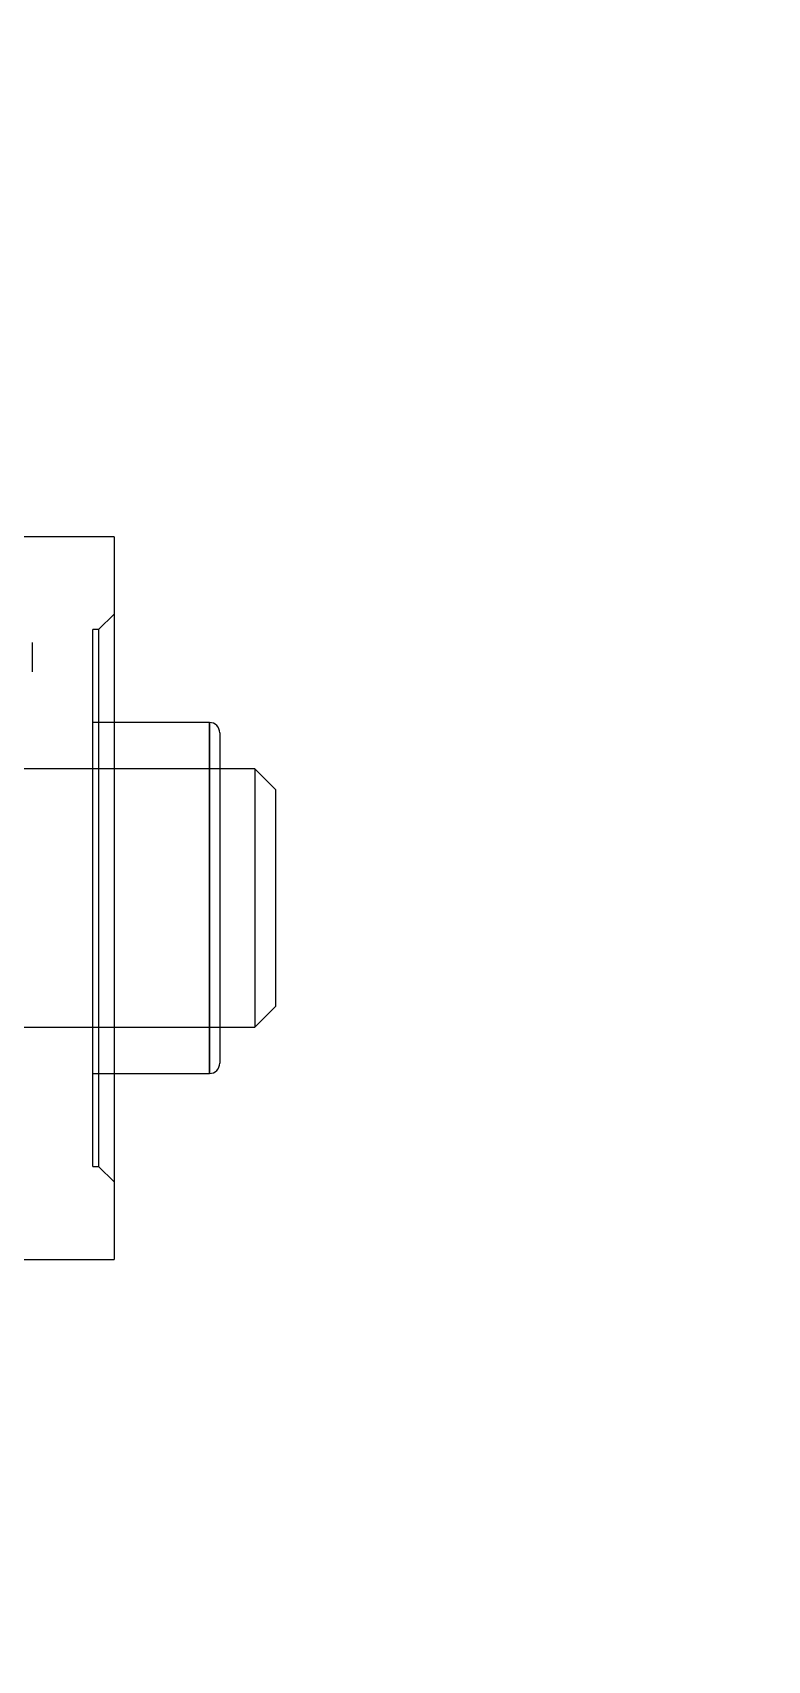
# Model space of a CAD drawing. Header units: metres. Extents: x 0 to 63075, y 0 to 44550.
# Drawn here: x 14267.6 to 14338.7, y 28867.6 to 29025.3 of the extents above; entities that cross this region are included whole.
import ezdxf

# ---------------------------------------------------------------- set-up
doc = ezdxf.new("R2010")
doc.units = ezdxf.units.M
doc.header["$LTSCALE"] = 75
doc.linetypes.add('HIDDEN2', pattern=[4.7625, 3.175, -1.5875])
for name, color, linetype in [('SDM', 7, 'Continuous'), ('SL1', 8, 'Continuous'), ('SL4', 4, 'Continuous'), ('ST1', 7, 'HIDDEN2')]:
    doc.layers.add(name, color=color, linetype=linetype)

# ---------------------------------------------------------------- blocks, each defined once
blk = doc.blocks.new('A$Ca548c4ee')
at = {"layer": 'SL1'}
for radius, start, end in [(1821.5, 111.63329, 68.36671), (1758, 110.23354, 69.76646), (1758, 110.23433, 69.76567), (1750, 110.33011, 69.66989)]:
    blk.add_arc((5942.12, 7584.47), radius, start, end, dxfattribs=at)
blk = doc.blocks.new('A$Ca53c419a')
at = {"layer": 'SL4'}
for p, q in [((4476.71, 195.14), (4476.71, 177.64)), ((4546.71, 177.64), (4546.71, 195.14)), ((4546.71, 177.64), (4476.71, 177.64)), ((4494.71, 177.64), (4494.71, 168.4)), ((4528.71, 168.4), (4528.71, 177.64)), ((4528.71, 168.4), (4494.71, 168.4)), ((4527.71, 167.4), (4495.71, 167.4)), ((4499.21, 167.4), (4499.21, 164)), ((4524.21, 164), (4524.21, 167.4)), ((4499.21, 164), (4501.21, 162)), ((4524.21, 164), (4499.21, 164)), ((4522.21, 162), (4524.21, 164)), ((4522.21, 162), (4501.21, 162))]:
    blk.add_line(p, q, dxfattribs=at)
for centre, start, end in [((4495.71, 168.4), 180, 270), ((4527.71, 168.4), 270, 0)]:
    blk.add_arc(centre, 1, start, end, dxfattribs=at)
at = {"layer": 'ST1'}
for p, q in [((4499.21, 255), (4499.21, 167.4)), ((4524.21, 167.4), (4524.21, 255)), ((4499.21, 201.51), (4499.21, 167.4)), ((4524.21, 167.4), (4524.21, 201.51)), ((4533.63, 185.53), (4536.46, 185.53)), ((4485.71, 179.14), (4484.21, 177.64)), ((4485.71, 179.69), (4537.71, 179.69)), ((4485.71, 179.69), (4485.71, 179.14)), ((4537.71, 179.14), (4485.71, 179.14)), ((4494.71, 179.69), (4494.71, 177.64)), ((4528.71, 177.64), (4528.71, 179.69)), ((4537.71, 179.14), (4537.71, 179.69)), ((4539.21, 177.64), (4537.71, 179.14)), ((4494.71, 168.4), (4528.71, 168.4))]:
    blk.add_line(p, q, dxfattribs=at)

msp = doc.modelspace()

# ---------------------------------------------------------------- block references
at = {"layer": 'SDM'}
msp.add_blockref('A$Ca548c4ee', (8259.51, 22668.36), dxfattribs=at)
at = {"layer": 'SDM', "rotation": 90}
msp.add_blockref('A$Ca53c419a', (14453.13, 24429.77), dxfattribs=at)

doc.saveas('drawing.dxf')
